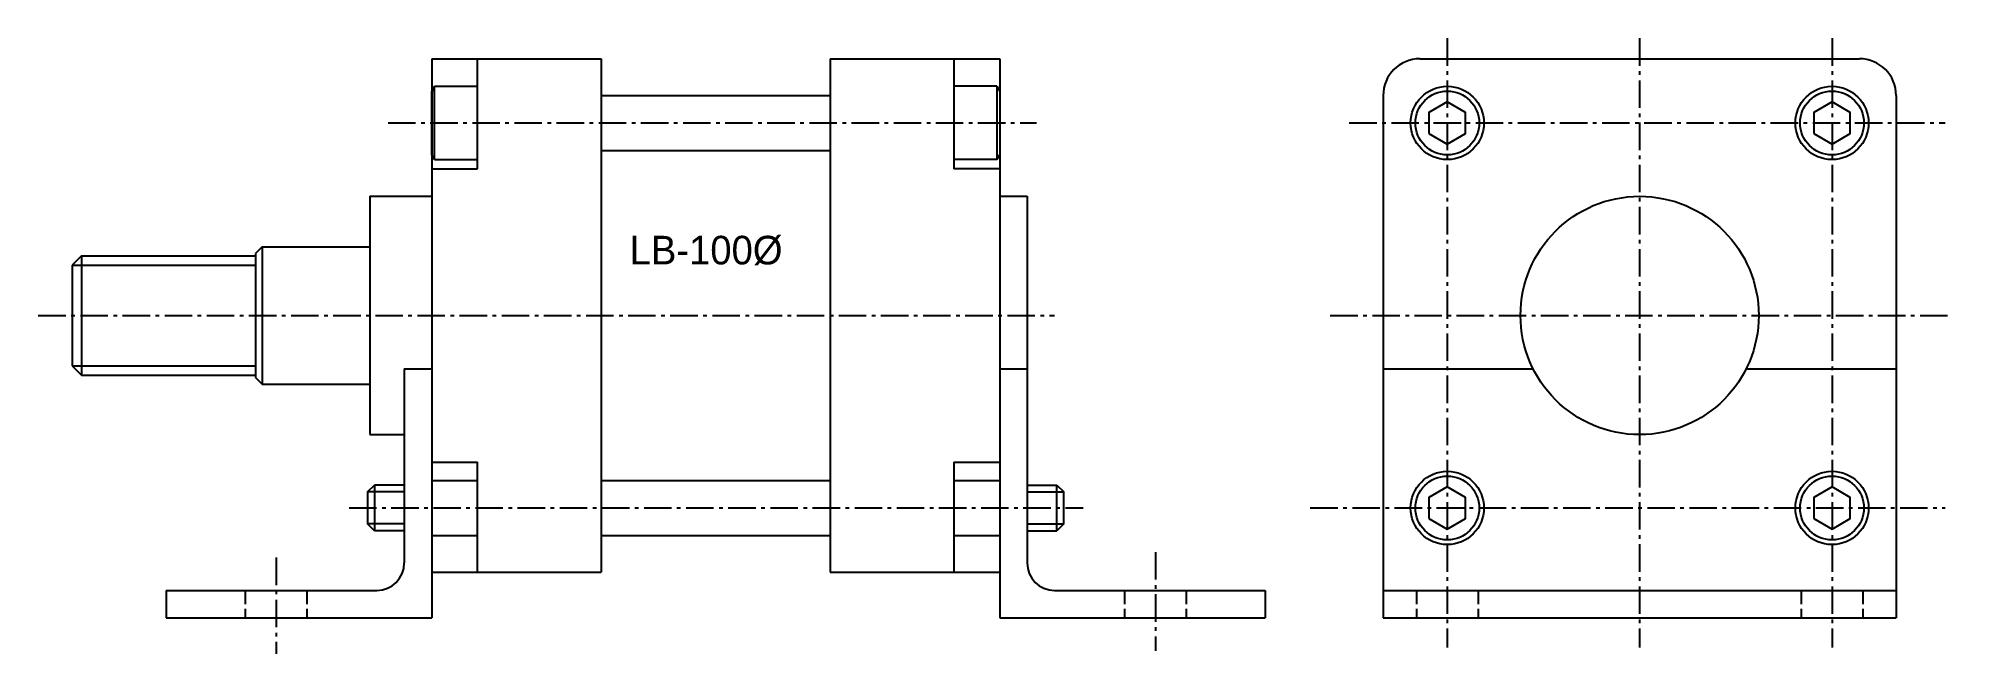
# Model space of a CAD drawing. Extents: x 230 to 648, y 235 to 370.
import ezdxf

# ---------------------------------------------------------------- set-up
doc = ezdxf.new("R2010")
doc.units = 0
doc.header["$MEASUREMENT"] = 0
doc.linetypes.add('DASHED', pattern=[4, 3, -1])
doc.linetypes.add('SCENTER', pattern=[9.2, 6, -1.2, 0.8, -1.2])
for name, color, linetype in [('CON', 2, 'CONTINUOUS'), ('DAS', 3, 'DASHED'), ('SCEN', 1, 'SCENTER'), ('UTI', 7, 'CONTINUOUS')]:
    doc.layers.add(name, color=color, linetype=linetype)
doc.styles.add('CHINA', font='c2', dxfattribs={"bigfont": 'china'})

# ---------------------------------------------------------------- blocks, each defined once
blk = doc.blocks.new('00000117')
at = {"layer": 'CON'}
blk.add_lwpolyline([(-2.31, 4), (-4.62, 0), (-2.31, -4), (2.31, -4), (4.62, 0), (2.31, 4)], close=True, dxfattribs=at)
for radius in [8, 6.96]:
    blk.add_circle((0, 0), radius, dxfattribs=at)

msp = doc.modelspace()

# ---------------------------------------------------------------- linework, layer by layer
at = {"layer": 'CON'}
for p, q in [((316.39, 365.03), (316.39, 243.03)), ((316.39, 365.03), (353.39, 365.03)), ((326.39, 341.03), (326.39, 365.03)), ((353.39, 365.03), (353.39, 253.03)), ((403.39, 365.03), (440.39, 365.03)), ((403.39, 365.03), (403.39, 253.03)), ((430.39, 365.03), (430.39, 341.03)), ((440.39, 365.03), (440.39, 243.03)), ((532.12, 365.03), (628.12, 365.03)), ((316.99, 359.03), (316.39, 357.99)), ((316.39, 344.07), (316.39, 357.99)), ((316.99, 343.03), (316.99, 359.03)), ((316.99, 359.03), (326.39, 359.03)), ((353.39, 357.03), (403.39, 357.03)), ((439.79, 359.03), (430.39, 359.03)), ((439.79, 359.03), (439.79, 343.03)), ((439.79, 359.03), (440.39, 357.99)), ((440.39, 357.99), (440.39, 344.07)), ((524.12, 357.03), (524.12, 243.03)), ((636.12, 357.03), (636.12, 243.03)), ((316.99, 343.03), (316.39, 344.07)), ((316.99, 343.03), (326.39, 343.03)), ((353.39, 345.03), (403.39, 345.03)), ((439.79, 343.03), (430.39, 343.03)), ((439.79, 343.03), (440.39, 344.07)), ((316.39, 341.03), (326.39, 341.03)), ((440.39, 341.03), (430.39, 341.03)), ((302.89, 335.03), (302.89, 283.03)), ((302.89, 335.03), (316.39, 335.03)), ((440.39, 335.03), (446.39, 335.03)), ((446.39, 335.03), (446.39, 255.03)), ((239.89, 322.03), (237.89, 320.03)), ((239.89, 322.03), (277.89, 322.03)), ((239.89, 322.03), (239.89, 296.03)), ((279.39, 324.03), (277.89, 322.53)), ((277.89, 322.53), (277.89, 295.53)), ((279.39, 324.03), (302.89, 324.03)), ((279.39, 324.03), (279.39, 294.03)), ((237.89, 320.03), (237.89, 298.03)), ((237.89, 298.03), (239.89, 296.03)), ((310.39, 297.39), (310.39, 255.03)), ((310.39, 297.39), (316.39, 297.39)), ((440.39, 297.39), (446.39, 297.39)), ((524.12, 297.39), (556.87, 297.39)), ((603.37, 297.39), (636.12, 297.39)), ((239.89, 296.03), (277.89, 296.03)), ((277.89, 295.53), (279.39, 294.03)), ((279.39, 294.03), (302.89, 294.03)), ((302.89, 283.03), (310.39, 283.03)), ((316.39, 277.03), (326.39, 277.03)), ((326.39, 253.03), (326.39, 277.03)), ((430.39, 277.03), (430.39, 253.03)), ((430.39, 277.03), (440.39, 277.03)), ((302.39, 270.53), (303.89, 272.03)), ((303.89, 272.03), (303.89, 262.03)), ((310.39, 272.03), (303.89, 272.03)), ((316.39, 273.03), (326.39, 273.03)), ((353.39, 273.03), (403.39, 273.03)), ((430.39, 273.03), (440.39, 273.03)), ((446.39, 272.03), (452.89, 272.03)), ((452.89, 262.03), (452.89, 272.03)), ((452.89, 272.03), (454.39, 270.53)), ((302.39, 270.53), (302.39, 263.53)), ((454.39, 263.53), (454.39, 270.53)), ((303.89, 262.03), (302.39, 263.53)), ((454.39, 263.53), (452.89, 262.03)), ((310.39, 262.03), (303.89, 262.03)), ((316.39, 261.03), (326.39, 261.03)), ((353.39, 261.03), (403.39, 261.03)), ((430.39, 261.03), (440.39, 261.03)), ((446.39, 262.03), (452.89, 262.03)), ((316.39, 253.03), (353.39, 253.03)), ((403.39, 253.03), (440.39, 253.03)), ((258.39, 249.03), (304.39, 249.03)), ((258.39, 249.03), (258.39, 243.03)), ((452.39, 249.03), (498.39, 249.03)), ((498.39, 249.03), (498.39, 243.03)), ((524.12, 249.03), (636.12, 249.03)), ((258.39, 243.03), (316.39, 243.03)), ((440.39, 243.03), (498.39, 243.03)), ((524.12, 243.03), (636.12, 243.03))]:
    msp.add_line(p, q, dxfattribs=at)
msp.add_circle((580.12, 309.03), 26, dxfattribs=at)
for centre, radius, start, end in [((532.12, 357.03), 8, 90, 180), ((628.12, 357.03), 8, 360, 90), ((304.39, 255.03), 6, 270, 0), ((452.39, 255.03), 6, 180, 270)]:
    msp.add_arc(centre, radius, start, end, dxfattribs=at)
at = {"layer": 'DAS'}
for p, q in [((275.64, 249.03), (275.64, 243.03)), ((289.14, 249.03), (289.14, 243.03)), ((467.64, 249.03), (467.64, 243.03)), ((481.14, 249.03), (481.14, 243.03)), ((531.37, 249.03), (531.37, 243.03)), ((544.87, 249.03), (544.87, 243.03)), ((615.37, 249.03), (615.37, 243.03)), ((628.87, 249.03), (628.87, 243.03))]:
    msp.add_line(p, q, dxfattribs=at)
at = {"layer": 'SCEN'}
for p, q in [((538.12, 369.51), (538.12, 236.57)), ((580.12, 369.51), (580.12, 236.57)), ((622.12, 369.51), (622.12, 236.57)), ((306.85, 351.03), (448.45, 351.03)), ((516.72, 351.03), (646.83, 351.03)), ((230.47, 309.03), (452.37, 309.03)), ((512.56, 309.03), (648.26, 309.03)), ((298.33, 267.03), (458.63, 267.03)), ((508.2, 267.03), (646.83, 267.03)), ((282.39, 256.21), (282.39, 235.23)), ((474.39, 257.4), (474.39, 235.88))]:
    msp.add_line(p, q, dxfattribs=at)
at = {"layer": 'UTI'}
for p, q in [((237.89, 320.03), (277.89, 320.03)), ((237.89, 298.03), (277.89, 298.03)), ((310.39, 270.53), (302.39, 270.53)), ((446.39, 270.53), (454.39, 270.53)), ((310.39, 263.53), (302.39, 263.53)), ((446.39, 263.53), (454.39, 263.53))]:
    msp.add_line(p, q, dxfattribs=at)

# ---------------------------------------------------------------- block references
at = {"layer": 'CON', "rotation": 90}
for p in [(538.12, 351.03), (622.12, 351.03), (538.12, 267.03), (622.12, 267.03)]:
    msp.add_blockref('00000117', p, dxfattribs=at)

# ---------------------------------------------------------------- texts
at = {"layer": 'UTI', "style": 'CHINA'}
msp.add_text('LB-100%%C', height=6.24, dxfattribs=at).set_placement((359.58, 320.17))

doc.saveas('drawing.dxf')
